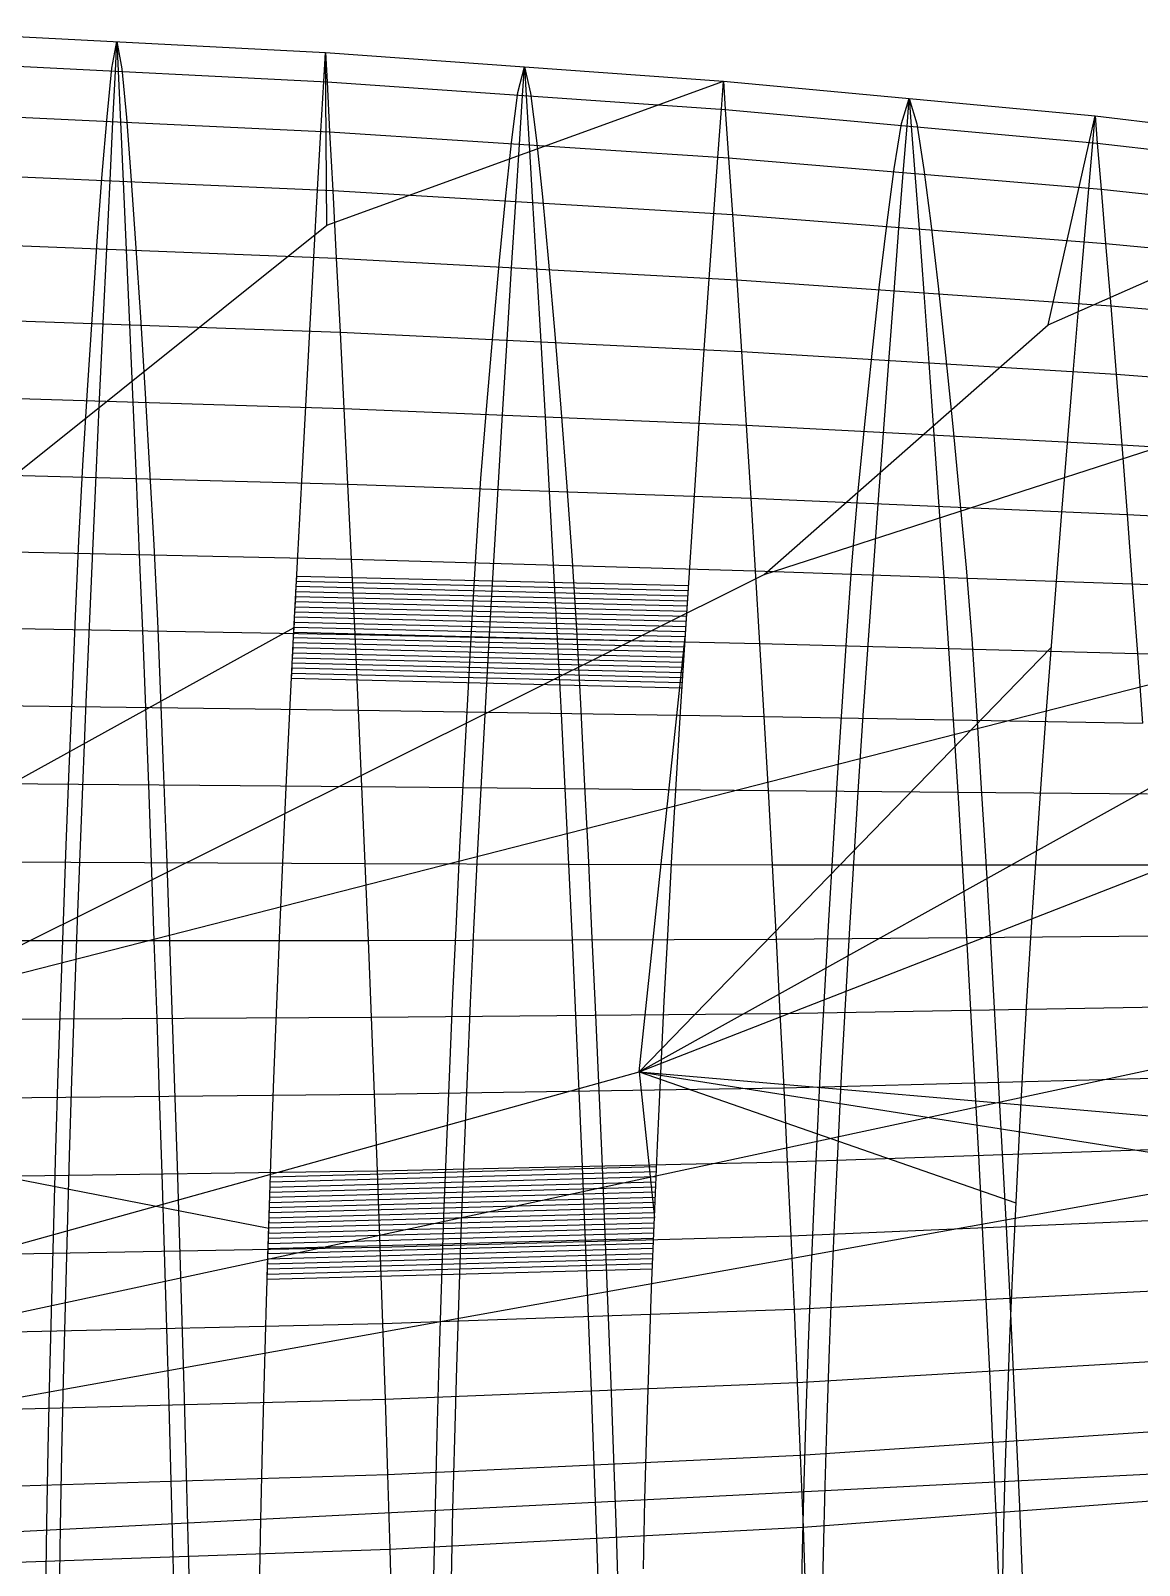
# Model space of a CAD drawing. Extents: x -449 to 449, y -4 to 308.
# Drawn here: x 146.2 to 275.8, y 126.2 to 305.5 of the extents above; entities that cross this region are included whole.
import ezdxf

# ---------------------------------------------------------------- set-up
doc = ezdxf.new("R2010")
doc.units = 0

msp = doc.modelspace()

# ---------------------------------------------------------------- linework, layer by layer
at = {"layer": 'default', "color": 5, "linetype": 'CONTINUOUS'}
for p, q in [((131.929, 305.525, 2.81), (180.661, 302.982, 15.759)), ((131.929, 305.525, 2.81), (180.661, 302.982, 15.759)), ((180.661, 302.982, 15.759), (180.845, 299.55, 15.139)), ((180.661, 302.982, 15.759), (227.161, 299.646, 32.403)), ((180.661, 302.982, 15.759), (227.161, 299.646, 32.403)), ((132.065, 302.009, 2.165), (180.845, 299.55, 15.139)), ((180.845, 299.55, 15.139), (181.155, 293.703, 14.097)), ((180.845, 299.55, 15.139), (227.388, 296.33, 31.817)), ((227.161, 299.646, 32.403), (227.388, 296.33, 31.817)), ((227.161, 299.646, 32.403), (270.588, 295.569, 52.28)), ((227.161, 299.646, 32.403), (270.588, 295.569, 52.28)), ((132.295, 296.016, 1.081), (181.155, 293.703, 14.097)), ((227.388, 296.33, 31.817), (227.772, 290.68, 30.829)), ((227.388, 296.33, 31.817), (270.854, 292.401, 51.735)), ((270.588, 295.569, 52.28), (270.854, 292.401, 51.735)), ((270.588, 295.569, 52.28), (309.849, 290.869, 74.741)), ((270.588, 295.569, 52.28), (309.849, 290.869, 74.741)), ((181.155, 293.703, 14.097), (181.516, 286.851, 12.883)), ((181.155, 293.703, 14.097), (227.772, 290.68, 30.829)), ((270.854, 292.401, 51.735), (271.301, 287.001, 50.816)), ((270.854, 292.401, 51.735), (310.147, 287.879, 74.243)), ((227.772, 290.68, 30.829), (228.218, 284.058, 29.68)), ((227.772, 290.68, 30.829), (271.301, 287.001, 50.816)), ((132.562, 288.993, -0.181), (181.516, 286.851, 12.883)), ((181.516, 286.851, 12.883), (181.925, 278.949, 11.506)), ((181.516, 286.851, 12.883), (228.218, 284.058, 29.68)), ((271.301, 287.001, 50.816), (271.822, 280.673, 49.747)), ((271.301, 287.001, 50.816), (310.65, 282.783, 73.405)), ((228.218, 284.058, 29.68), (228.724, 276.422, 28.375)), ((228.218, 284.058, 29.68), (271.822, 280.673, 49.747)), ((132.864, 280.895, -1.614), (181.925, 278.949, 11.506)), ((271.822, 280.673, 49.747), (272.414, 273.376, 48.533)), ((271.822, 280.673, 49.747), (311.235, 276.812, 72.43)), ((181.925, 278.949, 11.506), (182.368, 270.294, 10.018)), ((181.925, 278.949, 11.506), (228.724, 276.422, 28.375)), ((228.724, 276.422, 28.375), (229.271, 268.057, 26.965)), ((228.724, 276.422, 28.375), (272.414, 273.376, 48.533)), ((272.414, 273.376, 48.533), (273.053, 265.384, 47.221)), ((272.414, 273.376, 48.533), (311.9, 269.926, 71.322)), ((133.192, 272.025, -3.161), (182.368, 270.294, 10.018)), ((182.368, 270.294, 10.018), (182.815, 261.391, 8.512)), ((182.368, 270.294, 10.018), (229.271, 268.057, 26.965)), ((229.271, 268.057, 26.965), (229.824, 259.454, 25.539)), ((229.271, 268.057, 26.965), (273.053, 265.384, 47.221)), ((273.053, 265.384, 47.221), (273.7, 257.163, 45.894)), ((273.053, 265.384, 47.221), (312.618, 262.383, 70.126)), ((133.523, 262.901, -4.726), (182.815, 261.391, 8.512)), ((182.815, 261.391, 8.512), (183.25, 252.555, 7.049)), ((182.815, 261.391, 8.512), (229.824, 259.454, 25.539)), ((229.824, 259.454, 25.539), (230.362, 250.915, 24.152)), ((229.824, 259.454, 25.539), (273.7, 257.163, 45.894)), ((273.7, 257.163, 45.894), (274.329, 249.002, 44.603)), ((273.7, 257.163, 45.894), (313.345, 254.625, 68.914)), ((133.844, 253.845, -6.247), (183.25, 252.555, 7.049)), ((183.25, 252.555, 7.049), (183.673, 243.785, 5.628)), ((183.25, 252.555, 7.049), (230.362, 250.915, 24.152)), ((230.362, 250.915, 24.152), (230.885, 242.439, 22.805)), ((230.362, 250.915, 24.152), (274.329, 249.002, 44.603)), ((274.329, 249.002, 44.603), (274.94, 240.903, 43.349)), ((274.329, 249.002, 44.603), (314.052, 246.924, 67.736)), ((134.157, 244.856, -7.725), (183.673, 243.785, 5.628)), ((183.673, 243.785, 5.628), (184.087, 234.995, 4.235)), ((183.673, 243.785, 5.628), (230.885, 242.439, 22.805)), ((230.885, 242.439, 22.805), (231.397, 233.945, 21.485)), ((230.885, 242.439, 22.805), (274.94, 240.903, 43.349)), ((274.94, 240.903, 43.349), (275.539, 232.786, 42.119)), ((274.94, 240.903, 43.349), (314.739, 239.28, 66.591)), ((134.463, 235.848, -9.172), (184.087, 234.995, 4.235)), ((184.087, 234.995, 4.235), (184.492, 226.144, 2.872)), ((184.087, 234.995, 4.235), (231.397, 233.945, 21.485)), ((231.397, 233.945, 21.485), (231.898, 225.392, 20.193)), ((231.397, 233.945, 21.485), (275.539, 232.786, 42.119)), ((275.539, 232.786, 42.119), (276.126, 224.612, 40.915)), ((275.539, 232.786, 42.119), (315.413, 231.62, 65.468)), ((134.762, 226.778, -10.588), (184.492, 226.144, 2.872)), ((184.492, 226.144, 2.872), (184.887, 217.218, 1.544)), ((184.492, 226.144, 2.872), (231.898, 225.392, 20.193)), ((231.898, 225.392, 20.193), (232.387, 216.766, 18.932)), ((231.898, 225.392, 20.193), (276.126, 224.612, 40.915)), ((135.054, 217.63, -11.969), (184.887, 217.218, 1.544)), ((184.887, 217.218, 1.544), (185.272, 208.25, 0.247)), ((184.887, 217.218, 1.544), (232.387, 216.766, 18.932)), ((232.387, 216.766, 18.932), (232.864, 208.098, 17.702)), ((232.387, 216.766, 18.932), (276.698, 216.369, 39.741)), ((135.339, 208.439, -13.315), (185.272, 208.25, 0.247)), ((185.272, 208.25, 0.247), (185.645, 199.259, -1.004)), ((185.272, 208.25, 0.247), (232.864, 208.098, 17.702)), ((232.864, 208.098, 17.702), (233.325, 199.409, 16.514)), ((232.864, 208.098, 17.702), (277.256, 208.086, 38.595)), ((135.614, 199.225, -14.615), (185.645, 199.259, -1.004)), ((185.645, 199.259, -1.004), (233.325, 199.409, 16.514)), ((185.645, 199.259, -1.004), (186.006, 190.267, -2.218)), ((233.325, 199.409, 16.514), (277.796, 199.782, 37.487)), ((233.325, 199.409, 16.514), (233.772, 190.719, 15.362)), ((135.88, 190.01, -15.876), (186.006, 190.267, -2.218)), ((186.006, 190.267, -2.218), (233.772, 190.719, 15.362)), ((186.006, 190.267, -2.218), (186.355, 181.287, -3.392)), ((233.772, 190.719, 15.362), (278.32, 191.477, 36.411)), ((233.772, 190.719, 15.362), (234.205, 182.041, 14.247)), ((234.205, 182.041, 14.247), (278.827, 183.184, 35.371)), ((136.138, 180.808, -17.094), (186.355, 181.287, -3.392)), ((186.355, 181.287, -3.392), (234.205, 182.041, 14.247)), ((186.355, 181.287, -3.392), (186.694, 172.33, -4.532)), ((234.205, 182.041, 14.247), (234.625, 173.384, 13.164)), ((234.625, 173.384, 13.164), (279.32, 174.911, 34.36)), ((136.388, 171.628, -18.277), (186.694, 172.33, -4.532)), ((186.694, 172.33, -4.532), (234.625, 173.384, 13.164)), ((186.694, 172.33, -4.532), (187.02, 163.4, -5.63)), ((234.625, 173.384, 13.164), (235.03, 164.755, 12.122)), ((235.03, 164.755, 12.122), (279.794, 166.664, 33.386)), ((136.629, 162.477, -19.416), (187.02, 163.4, -5.63)), ((187.02, 163.4, -5.63), (235.03, 164.755, 12.122)), ((187.02, 163.4, -5.63), (187.333, 154.508, -6.684)), ((235.03, 164.755, 12.122), (235.419, 156.16, 11.119)), ((235.419, 156.16, 11.119), (280.251, 158.451, 32.449)), ((187.333, 154.508, -6.684), (235.419, 156.16, 11.119)), ((235.419, 156.16, 11.119), (235.79, 147.607, 10.163)), ((136.86, 153.364, -20.509), (187.333, 154.508, -6.684)), ((187.333, 154.508, -6.684), (187.632, 145.658, -7.69)), ((235.79, 147.607, 10.163), (280.687, 150.277, 31.555)), ((187.632, 145.658, -7.69), (235.79, 147.607, 10.163)), ((235.79, 147.607, 10.163), (236.141, 139.107, 9.257)), ((137.081, 144.294, -21.552), (187.632, 145.658, -7.69)), ((187.632, 145.658, -7.69), (187.915, 136.863, -8.641)), ((236.141, 139.107, 9.257), (281.099, 142.153, 30.708)), ((187.915, 136.863, -8.641), (236.141, 139.107, 9.257)), ((236.141, 139.107, 9.257), (236.47, 130.686, 8.409)), ((137.289, 135.281, -22.538), (187.915, 136.863, -8.641)), ((187.915, 136.863, -8.641), (188.18, 128.149, -9.532)), ((236.47, 130.686, 8.409), (281.487, 134.105, 29.913)), ((188.18, 128.149, -9.532), (236.47, 130.686, 8.409)), ((236.47, 130.686, 8.409), (236.774, 122.357, 7.625)), ((137.484, 126.352, -23.461), (188.18, 128.149, -9.532)), ((188.18, 128.149, -9.532), (188.424, 119.532, -10.355))]:
    msp.add_line(p, q, dxfattribs=at)
at = {"layer": 'default', "color": 4, "linetype": 'CONTINUOUS'}
for p, q in [((155.707, 301.144, 11.608), (156.295, 304.253, 9.284)), ((156.295, 304.253, 9.284), (156.863, 301.088, 7.046)), ((203.158, 298.292, 26.29), (203.911, 301.314, 24.081)), ((203.911, 301.314, 24.081), (204.642, 298.245, 21.94)), ((155.147, 295.477, 13.823), (155.707, 301.144, 11.608)), ((156.863, 301.088, 7.046), (157.398, 295.365, 4.936)), ((202.442, 292.787, 28.389), (203.158, 298.292, 26.29)), ((204.642, 298.245, 21.94), (205.331, 292.69, 19.923)), ((247.98, 294.7, 44.396), (248.874, 297.607, 42.342)), ((248.874, 297.607, 42.342), (249.751, 294.663, 40.331)), ((154.592, 288.747, 16.021), (155.147, 295.477, 13.823)), ((157.398, 295.365, 4.936), (157.931, 288.582, 2.847)), ((247.133, 289.404, 46.344), (247.98, 294.7, 44.396)), ((249.751, 294.663, 40.331), (250.577, 289.328, 38.436)), ((201.734, 286.248, 30.472), (202.442, 292.787, 28.389)), ((205.331, 292.69, 19.923), (206.016, 286.106, 17.926)), ((154.008, 280.947, 18.329), (154.592, 288.747, 16.021)), ((246.294, 283.114, 48.275), (247.133, 289.404, 46.344)), ((250.577, 289.328, 38.436), (251.396, 283.003, 36.562)), ((157.931, 288.582, 2.847), (158.487, 280.718, 0.657)), ((200.99, 278.669, 32.655), (201.734, 286.248, 30.472)), ((206.016, 286.106, 17.926), (206.731, 278.471, 15.833)), ((245.413, 275.825, 50.298), (246.294, 283.114, 48.275)), ((251.396, 283.003, 36.562), (252.254, 275.668, 34.596)), ((153.427, 272.371, 20.632), (154.008, 280.947, 18.329)), ((158.487, 280.718, 0.657), (159.057, 272.076, -1.585)), ((200.25, 270.337, 34.833), (200.99, 278.669, 32.655)), ((206.731, 278.471, 15.833), (207.464, 270.081, 13.691)), ((244.537, 267.812, 52.315), (245.413, 275.825, 50.298)), ((252.254, 275.668, 34.596), (253.126, 267.603, 32.599)), ((152.86, 263.524, 22.881), (153.427, 272.371, 20.632)), ((159.057, 272.076, -1.585), (159.593, 263.148, -3.689)), ((199.527, 261.741, 36.959), (200.25, 270.337, 34.833)), ((207.464, 270.081, 13.691), (208.153, 261.412, 11.68)), ((243.683, 259.545, 54.283), (244.537, 267.812, 52.315)), ((253.126, 267.603, 32.599), (253.958, 259.277, 30.695)), ((152.32, 254.73, 25.01), (152.86, 263.524, 22.881)), ((159.593, 263.148, -3.689), (160.108, 254.275, -5.716)), ((198.834, 253.201, 38.989), (199.527, 261.741, 36.959)), ((208.153, 261.412, 11.68), (208.815, 252.797, 9.743)), ((242.865, 251.331, 56.162), (243.683, 259.545, 54.283)), ((253.958, 259.277, 30.695), (254.752, 250.998, 28.875)), ((151.86, 245.947, 26.842), (152.32, 254.73, 25.01)), ((160.108, 254.275, -5.716), (160.602, 245.457, -7.66)), ((198.255, 244.665, 40.7), (198.834, 253.201, 38.989)), ((208.815, 252.797, 9.743), (209.451, 244.235, 7.885)), ((242.18, 243.122, 57.744), (242.865, 251.331, 56.162)), ((254.752, 250.998, 28.875), (255.515, 242.771, 27.128)), ((151.474, 237.111, 28.375), (151.86, 245.947, 26.842)), ((160.602, 245.457, -7.66), (161.031, 236.572, -9.338)), ((197.764, 236.079, 42.145), (198.255, 244.665, 40.7)), ((209.451, 244.235, 7.885), (210.001, 235.607, 6.282)), ((241.601, 234.867, 59.078), (242.18, 243.122, 57.744)), ((255.515, 242.771, 27.128), (256.174, 234.479, 25.622)), ((151.099, 228.227, 29.874), (151.474, 237.111, 28.375)), ((161.031, 236.572, -9.338), (161.388, 227.578, -10.739)), ((197.287, 227.448, 43.557), (197.764, 236.079, 42.145)), ((210.001, 235.607, 6.282), (210.461, 226.872, 4.944)), ((241.038, 226.567, 60.381), (241.601, 234.867, 59.078)), ((256.174, 234.479, 25.622), (256.725, 226.084, 24.363)), ((150.733, 219.31, 31.319), (151.099, 228.227, 29.874)), ((161.388, 227.578, -10.739), (161.733, 218.509, -12.106)), ((196.823, 218.785, 44.917), (197.287, 227.448, 43.557)), ((210.461, 226.872, 4.944), (210.904, 218.064, 3.637)), ((240.491, 218.237, 61.636), (241.038, 226.567, 60.381)), ((256.725, 226.084, 24.363), (257.259, 217.618, 23.134)), ((150.385, 210.393, 32.707), (150.733, 219.31, 31.319)), ((196.38, 210.122, 46.225), (196.823, 218.785, 44.917)), ((161.733, 218.509, -12.106), (162.074, 209.395, -13.439)), ((210.904, 218.064, 3.637), (211.342, 209.213, 2.363)), ((239.97, 209.906, 62.842), (240.491, 218.237, 61.636)), ((257.259, 217.618, 23.134), (257.784, 209.111, 21.936)), ((150.051, 201.493, 34.024), (150.385, 210.393, 32.707)), ((195.958, 201.476, 47.464), (196.38, 210.122, 46.225)), ((239.473, 201.592, 63.984), (239.97, 209.906, 62.842)), ((162.074, 209.395, -13.439), (162.397, 200.259, -14.727)), ((211.342, 209.213, 2.363), (211.76, 200.34, 1.131)), ((257.784, 209.111, 21.936), (258.286, 200.582, 20.776)), ((149.737, 192.619, 35.27), (150.051, 201.493, 34.024)), ((195.559, 192.854, 48.636), (195.958, 201.476, 47.464)), ((239.004, 193.303, 65.064), (239.473, 201.592, 63.984)), ((162.397, 200.259, -14.727), (162.713, 191.125, -15.974)), ((211.76, 200.34, 1.131), (212.167, 191.469, -0.062)), ((258.286, 200.582, 20.776), (258.776, 192.056, 19.653)), ((149.442, 183.763, 36.443), (149.737, 192.619, 35.27)), ((195.185, 184.25, 49.738), (195.559, 192.854, 48.636)), ((238.564, 185.029, 66.078), (239.004, 193.303, 65.064)), ((258.776, 192.056, 19.653), (259.247, 183.545, 18.565)), ((162.713, 191.125, -15.974), (163.016, 182.007, -17.181)), ((212.167, 191.469, -0.062), (212.559, 182.614, -1.217)), ((238.153, 176.76, 67.025), (238.564, 185.029, 66.078)), ((149.17, 174.908, 37.519), (149.442, 183.763, 36.443)), ((194.835, 175.65, 50.768), (195.185, 184.25, 49.738)), ((259.247, 183.545, 18.565), (259.71, 175.053, 17.51)), ((163.016, 182.007, -17.181), (163.317, 172.91, -18.352)), ((212.559, 182.614, -1.217), (212.944, 173.779, -2.336)), ((237.771, 168.498, 67.9), (238.153, 176.76, 67.025)), ((148.913, 166.063, 38.533), (149.17, 174.908, 37.519)), ((194.51, 167.057, 51.72), (194.835, 175.65, 50.768)), ((259.71, 175.053, 17.51), (260.153, 166.585, 16.493)), ((163.317, 172.91, -18.352), (163.602, 163.839, -19.479)), ((212.944, 173.779, -2.336), (213.312, 164.969, -3.416)), ((194.214, 158.497, 52.597), (194.51, 167.057, 51.72)), ((237.424, 160.267, 68.705), (237.771, 168.498, 67.9)), ((148.679, 157.252, 39.468), (148.913, 166.063, 38.533)), ((213.312, 164.969, -3.416), (213.669, 156.193, -4.453)), ((260.153, 166.585, 16.493), (260.582, 158.149, 15.515)), ((163.602, 163.839, -19.479), (163.879, 154.802, -20.562)), ((237.109, 152.091, 69.429), (237.424, 160.267, 68.705)), ((193.945, 149.993, 53.386), (194.214, 158.497, 52.597)), ((260.582, 158.149, 15.515), (260.99, 149.75, 14.582)), ((148.467, 148.499, 40.31), (148.679, 157.252, 39.468)), ((213.669, 156.193, -4.453), (214.008, 147.454, -5.442)), ((163.879, 154.802, -20.562), (164.143, 145.805, -21.595)), ((236.834, 143.99, 70.069), (237.109, 152.091, 69.429)), ((193.71, 141.568, 54.086), (193.945, 149.993, 53.386)), ((260.99, 149.75, 14.582), (261.377, 141.398, 13.697)), ((148.28, 139.827, 41.058), (148.467, 148.499, 40.31)), ((214.008, 147.454, -5.442), (214.33, 138.766, -6.379)), ((164.143, 145.805, -21.595), (164.392, 136.859, -22.573)), ((236.599, 135.951, 70.621), (236.834, 143.99, 70.069)), ((193.51, 133.207, 54.69), (193.71, 141.568, 54.086)), ((261.377, 141.398, 13.697), (261.742, 133.119, 12.868)), ((148.123, 131.22, 41.704), (148.28, 139.827, 41.058)), ((214.33, 138.766, -6.379), (214.633, 130.152, -7.258)), ((164.392, 136.859, -22.573), (164.627, 127.991, -23.489)), ((236.407, 127.938, 71.069), (236.599, 135.951, 70.621)), ((193.345, 124.872, 55.183), (193.51, 133.207, 54.69)), ((261.742, 133.119, 12.868), (262.075, 124.928, 12.1)), ((147.992, 122.64, 42.234), (148.123, 131.22, 41.704)), ((214.633, 130.152, -7.258), (214.908, 121.631, -8.07)), ((164.627, 127.991, -23.489), (164.84, 119.218, -24.335)), ((236.263, 119.926, 71.409), (236.407, 127.938, 71.069))]:
    msp.add_line(p, q, dxfattribs=at)
at = {"layer": 'default', "color": 7, "linetype": 'CONTINUOUS'}
for p, q in [((156.123, 300.802, 9.962), (156.295, 304.253, 9.284)), ((156.295, 304.253, 9.284), (156.455, 300.78, 8.652)), ((203.693, 297.96, 24.72), (203.911, 301.314, 24.081)), ((203.911, 301.314, 24.081), (204.117, 297.94, 23.478)), ((155.833, 294.918, 11.106), (156.123, 300.802, 9.962)), ((156.455, 300.78, 8.652), (156.725, 294.86, 7.589)), ((203.325, 292.244, 25.799), (203.693, 297.96, 24.72)), ((204.117, 297.94, 23.478), (204.463, 292.191, 22.463)), ((248.617, 294.383, 42.932), (248.874, 297.607, 42.342)), ((248.874, 297.607, 42.342), (249.121, 294.365, 41.776)), ((155.496, 288.016, 12.438), (155.833, 294.918, 11.106)), ((156.725, 294.86, 7.589), (157.039, 287.922, 6.351)), ((248.183, 288.885, 43.929), (248.617, 294.383, 42.932)), ((249.121, 294.365, 41.776), (249.536, 288.84, 40.823)), ((202.897, 285.539, 27.054), (203.325, 292.244, 25.799)), ((204.463, 292.191, 22.463), (204.867, 285.454, 21.281)), ((247.678, 282.438, 45.089), (248.183, 288.885, 43.929)), ((249.536, 288.84, 40.823), (250.02, 282.365, 39.713)), ((155.113, 280.065, 13.952), (155.496, 288.016, 12.438)), ((157.039, 287.922, 6.351), (157.395, 279.922, 4.946)), ((202.41, 277.814, 28.481), (202.897, 285.539, 27.054)), ((204.867, 285.454, 21.281), (205.325, 277.685, 19.94)), ((247.104, 275.009, 46.407), (247.678, 282.438, 45.089)), ((250.02, 282.365, 39.713), (250.569, 274.899, 38.454)), ((154.698, 271.369, 15.59), (155.113, 280.065, 13.952)), ((157.395, 279.922, 4.946), (157.78, 271.159, 3.428)), ((201.884, 269.365, 30.025), (202.41, 277.814, 28.481)), ((205.325, 277.685, 19.94), (205.819, 269.176, 18.491)), ((246.483, 266.884, 47.833), (247.104, 275.009, 46.407)), ((250.569, 274.899, 38.454), (251.162, 266.721, 37.093)), ((154.278, 262.423, 17.249), (154.698, 271.369, 15.59)), ((157.78, 271.159, 3.428), (158.169, 262.146, 1.893)), ((201.35, 260.673, 31.588), (201.884, 269.365, 30.025)), ((205.819, 269.176, 18.491), (206.32, 260.423, 17.026)), ((245.855, 258.526, 49.277), (246.483, 266.884, 47.833)), ((251.162, 266.721, 37.093), (251.762, 258.308, 35.716)), ((153.869, 253.55, 18.863), (154.278, 262.423, 17.249)), ((158.169, 262.146, 1.893), (158.547, 253.2, 0.401)), ((200.832, 252.053, 33.109), (201.35, 260.673, 31.588)), ((206.32, 260.423, 17.026), (206.806, 251.735, 15.601)), ((245.243, 250.237, 50.682), (245.855, 258.526, 49.277)), ((251.762, 258.308, 35.716), (252.345, 249.959, 34.378)), ((153.47, 244.744, 20.437), (153.869, 253.55, 18.863)), ((158.547, 253.2, 0.401), (158.915, 244.321, -1.049)), ((200.326, 243.498, 34.592), (200.832, 252.053, 33.109)), ((206.806, 251.735, 15.601), (207.279, 243.112, 14.216)), ((244.647, 242.01, 52.052), (245.243, 250.237, 50.682)), ((252.345, 249.959, 34.378), (252.912, 241.671, 33.077)), ((153.081, 235.94, 21.973), (153.47, 244.744, 20.437)), ((158.915, 244.321, -1.049), (159.275, 235.421, -2.469)), ((199.832, 234.944, 36.039), (200.326, 243.498, 34.592)), ((207.279, 243.112, 14.216), (207.742, 234.47, 12.86)), ((244.065, 233.785, 53.387), (244.647, 242.01, 52.052)), ((252.912, 241.671, 33.077), (253.468, 233.365, 31.802)), ((152.701, 227.096, 23.471), (153.081, 235.94, 21.973)), ((159.275, 235.421, -2.469), (159.627, 226.461, -3.858)), ((199.351, 226.352, 37.45), (199.832, 234.944, 36.039)), ((207.742, 234.47, 12.86), (208.195, 225.768, 11.532)), ((243.498, 225.522, 54.69), (244.065, 233.785, 53.387)), ((253.468, 233.365, 31.802), (254.012, 225.002, 30.554)), ((152.335, 218.223, 24.916), (152.701, 227.096, 23.471)), ((159.627, 226.461, -3.858), (159.971, 217.424, -5.213)), ((198.887, 217.731, 38.811), (199.351, 226.352, 37.45)), ((208.195, 225.768, 11.532), (208.637, 216.992, 10.238)), ((242.952, 217.233, 55.945), (243.498, 225.522, 54.69)), ((254.012, 225.002, 30.554), (254.543, 216.567, 29.337)), ((151.984, 209.354, 26.304), (152.335, 218.223, 24.916)), ((159.971, 217.424, -5.213), (160.306, 208.344, -6.534)), ((198.442, 209.115, 40.117), (198.887, 217.731, 38.811)), ((208.637, 216.992, 10.238), (209.068, 208.174, 8.975)), ((242.427, 208.948, 57.149), (242.952, 217.233, 55.945)), ((254.543, 216.567, 29.337), (255.06, 208.092, 28.149)), ((151.651, 200.506, 27.62), (151.984, 209.354, 26.304)), ((160.306, 208.344, -6.534), (160.629, 199.242, -7.81)), ((198.019, 200.519, 41.355), (198.442, 209.115, 40.117)), ((209.068, 208.174, 8.975), (209.485, 199.334, 7.755)), ((241.93, 200.683, 58.291), (242.427, 208.948, 57.149)), ((255.06, 208.092, 28.149), (255.561, 199.596, 27.001)), ((151.335, 191.686, 28.864), (151.651, 200.506, 27.62)), ((160.629, 199.242, -7.81), (160.943, 190.138, -9.047)), ((197.62, 191.95, 42.526), (198.019, 200.519, 41.355)), ((209.485, 199.334, 7.755), (209.889, 190.493, 6.572)), ((241.461, 192.443, 59.37), (241.93, 200.683, 58.291)), ((255.561, 199.596, 27.001), (256.046, 191.098, 25.887)), ((197.245, 183.402, 43.626), (197.62, 191.95, 42.526)), ((241.02, 184.224, 60.382), (241.461, 192.443, 59.37)), ((151.039, 182.887, 30.035), (151.335, 191.686, 28.864)), ((160.943, 190.138, -9.047), (161.246, 181.047, -10.243)), ((209.889, 190.493, 6.572), (210.28, 181.664, 5.427)), ((256.046, 191.098, 25.887), (256.516, 182.613, 24.809)), ((150.762, 174.094, 31.128), (151.039, 182.887, 30.035)), ((196.895, 174.86, 44.653), (197.245, 183.402, 43.626)), ((240.609, 176.01, 61.327), (241.02, 184.224, 60.382)), ((210.28, 181.664, 5.427), (210.659, 172.857, 4.316)), ((256.516, 182.613, 24.809), (256.972, 174.148, 23.762)), ((161.246, 181.047, -10.243), (161.541, 171.979, -11.405)), ((240.228, 167.805, 62.201), (240.609, 176.01, 61.327)), ((150.506, 165.31, 32.141), (150.762, 174.094, 31.128)), ((196.57, 166.327, 45.604), (196.895, 174.86, 44.653)), ((256.972, 174.148, 23.762), (257.412, 165.709, 22.754)), ((210.659, 172.857, 4.316), (211.025, 164.077, 3.246)), ((161.541, 171.979, -11.405), (161.824, 162.939, -12.523)), ((239.879, 159.634, 63.004), (240.228, 167.805, 62.201)), ((150.27, 156.561, 33.073), (150.506, 165.31, 32.141)), ((196.272, 157.828, 46.478), (196.57, 166.327, 45.604)), ((257.412, 165.709, 22.754), (257.835, 157.305, 21.784)), ((211.025, 164.077, 3.246), (211.376, 155.334, 2.217)), ((161.824, 162.939, -12.523), (162.097, 153.936, -13.597)), ((239.565, 151.521, 63.725), (239.879, 159.634, 63.004)), ((196.004, 149.391, 47.265), (196.272, 157.828, 46.478)), ((150.057, 147.876, 33.913), (150.27, 156.561, 33.073)), ((257.835, 157.305, 21.784), (258.238, 148.942, 20.859)), ((211.376, 155.334, 2.217), (211.711, 146.633, 1.236)), ((162.097, 153.936, -13.597), (162.356, 144.976, -14.621)), ((239.288, 143.489, 64.362), (239.565, 151.521, 63.725)), ((195.767, 141.036, 47.962), (196.004, 149.391, 47.265)), ((258.238, 148.942, 20.859), (258.62, 140.63, 19.983)), ((149.869, 139.276, 34.657), (150.057, 147.876, 33.913)), ((211.711, 146.633, 1.236), (212.028, 137.985, 0.308)), ((162.356, 144.976, -14.621), (162.602, 136.072, -15.589)), ((239.05, 135.528, 64.91), (239.288, 143.489, 64.362)), ((195.562, 132.757, 48.562), (195.767, 141.036, 47.962)), ((258.62, 140.63, 19.983), (258.978, 132.395, 19.161)), ((149.706, 130.753, 35.299), (149.869, 139.276, 34.657)), ((212.028, 137.985, 0.308), (212.325, 129.417, -0.562)), ((162.602, 136.072, -15.589), (162.832, 127.251, -16.497)), ((238.856, 127.603, 65.355), (239.05, 135.528, 64.91)), ((195.395, 124.514, 49.051), (195.562, 132.757, 48.562)), ((258.978, 132.395, 19.161), (259.309, 124.251, 18.402)), ((149.573, 122.267, 35.826), (149.706, 130.753, 35.299)), ((212.325, 129.417, -0.562), (212.599, 120.945, -1.365)), ((238.71, 119.688, 65.691), (238.856, 127.603, 65.355)), ((162.832, 127.251, -16.497), (163.044, 118.527, -17.333))]:
    msp.add_line(p, q, dxfattribs=at)
at = {"layer": 'default', "color": 3, "linetype": 'CONTINUOUS'}
for p, q in [((180.465, 299.572, 16.419), (180.661, 302.982, 15.759)), ((180.133, 293.759, 17.535), (180.465, 299.572, 16.419)), ((226.922, 296.349, 33.02), (227.161, 299.646, 32.403)), ((226.517, 290.728, 34.062), (226.922, 296.349, 33.02)), ((270.313, 292.416, 52.844), (270.588, 295.569, 52.28)), ((179.747, 286.941, 18.834), (180.133, 293.759, 17.535)), ((269.849, 287.042, 53.796), (270.313, 292.416, 52.844)), ((226.047, 284.136, 35.274), (226.517, 290.728, 34.062)), ((179.308, 279.086, 20.31), (179.747, 286.941, 18.834)), ((269.309, 280.739, 54.904), (269.849, 287.042, 53.796)), ((225.512, 276.542, 36.652), (226.047, 284.136, 35.274)), ((268.696, 273.476, 56.162), (269.309, 280.739, 54.904)), ((178.833, 270.494, 21.907), (179.308, 279.086, 20.31)), ((224.934, 268.235, 38.143), (225.512, 276.542, 36.652)), ((268.033, 265.533, 57.524), (268.696, 273.476, 56.162)), ((178.352, 261.657, 23.524), (178.833, 270.494, 21.907)), ((224.348, 259.69, 39.652), (224.934, 268.235, 38.143)), ((267.361, 257.363, 58.902), (268.033, 265.533, 57.524)), ((177.885, 252.891, 25.098), (178.352, 261.657, 23.524)), ((223.779, 251.215, 41.121), (224.348, 259.69, 39.652)), ((266.707, 249.259, 60.244), (267.361, 257.363, 58.902)), ((177.428, 244.192, 26.632), (177.885, 252.891, 25.098)), ((223.223, 242.804, 42.553), (223.779, 251.215, 41.121)), ((266.07, 241.216, 61.551), (266.707, 249.259, 60.244)), ((176.983, 235.494, 28.129), (177.428, 244.192, 26.632)), ((222.681, 234.394, 43.949), (223.223, 242.804, 42.553)), ((265.449, 233.175, 62.825), (266.07, 241.216, 61.551)), ((176.549, 226.757, 29.589), (176.983, 235.494, 28.129)), ((222.153, 225.947, 45.311), (222.681, 234.394, 43.949)), ((264.844, 225.098, 64.068), (265.449, 233.175, 62.825)), ((176.131, 217.991, 30.998), (176.549, 226.757, 29.589)), ((221.643, 217.472, 46.624), (222.153, 225.947, 45.311)), ((264.26, 216.995, 65.266), (264.844, 225.098, 64.068)), ((175.729, 209.229, 32.349), (176.131, 217.991, 30.998)), ((221.155, 209.001, 47.884), (221.643, 217.472, 46.624)), ((263.7, 208.895, 66.415), (264.26, 216.995, 65.266)), ((175.348, 200.489, 33.632), (175.729, 209.229, 32.349)), ((220.691, 200.55, 49.079), (221.155, 209.001, 47.884)), ((263.17, 200.815, 67.503), (263.7, 208.895, 66.415)), ((262.669, 192.76, 68.531), (263.17, 200.815, 67.503)), ((174.987, 191.775, 34.844), (175.348, 200.489, 33.632)), ((220.253, 192.126, 50.208), (220.691, 200.55, 49.079)), ((219.842, 183.722, 51.268), (220.253, 192.126, 50.208)), ((262.199, 184.725, 69.496), (262.669, 192.76, 68.531)), ((174.648, 183.083, 35.983), (174.987, 191.775, 34.844)), ((261.76, 176.696, 70.396), (262.199, 184.725, 69.496)), ((174.332, 174.396, 37.048), (174.648, 183.083, 35.983)), ((219.457, 175.324, 52.258), (219.842, 183.722, 51.268)), ((261.355, 168.675, 71.228), (261.76, 176.696, 70.396)), ((174.039, 165.719, 38.034), (174.332, 174.396, 37.048)), ((219.102, 166.935, 53.174), (219.457, 175.324, 52.258)), ((260.983, 160.688, 71.992), (261.355, 168.675, 71.228)), ((218.776, 158.58, 54.016), (219.102, 166.935, 53.174)), ((173.769, 157.077, 38.94), (174.039, 165.719, 38.034)), ((260.649, 152.757, 72.677), (260.983, 160.688, 71.992)), ((218.482, 150.285, 54.773), (218.776, 158.58, 54.016)), ((173.526, 148.496, 39.757), (173.769, 157.077, 38.94)), ((260.354, 144.905, 73.282), (260.649, 152.757, 72.677)), ((218.222, 142.072, 55.443), (218.482, 150.285, 54.773)), ((173.311, 140.001, 40.481), (173.526, 148.496, 39.757)), ((260.101, 137.124, 73.801), (260.354, 144.905, 73.282)), ((217.999, 133.932, 56.019), (218.222, 142.072, 55.443)), ((173.126, 131.581, 41.104), (173.311, 140.001, 40.481)), ((259.896, 129.377, 74.221), (260.101, 137.124, 73.801)), ((217.817, 125.829, 56.488), (217.999, 133.932, 56.019)), ((172.974, 123.199, 41.614), (173.126, 131.581, 41.104)), ((259.742, 121.641, 74.538), (259.896, 129.377, 74.221))]:
    msp.add_line(p, q, dxfattribs=at)
at = {"layer": 'default', "color": 30, "linetype": 'CONTINUOUS'}
for p, q in [((180.807, 282.816, 94.848), (180.661, 302.982, 15.759)), ((180.807, 282.816, 94.848), (227.161, 299.646, 32.403)), ((265.125, 271.169, 147.883), (270.588, 295.569, 52.28)), ((265.125, 271.169, 147.883), (309.849, 290.869, 74.741)), ((144.663, 253.878, 205.556), (180.807, 282.816, 94.848)), ((231.943, 242.011, 259.456), (265.125, 271.169, 147.883)), ((231.943, 242.011, 259.456), (308.254, 266.679, 170.193)), ((269.49, 227.249, 320.574), (356.611, 249.54, 241.121)), ((131.547, 191.954, 446.376), (231.943, 242.011, 259.456)), ((131.547, 191.954, 446.376), (269.49, 227.249, 320.574))]:
    msp.add_line(p, q, dxfattribs=at)
at = {"layer": 'default', "color": 2, "linetype": 'CONTINUOUS'}
for p, q in [((177.213, 239.987, 27.356), (177.244, 240.583, 27.253)), ((177.244, 240.583, 27.253), (177.274, 241.18, 27.15)), ((223.009, 239.474, 43.106), (177.244, 240.583, 27.253)), ((177.274, 241.18, 27.15), (177.305, 241.777, 27.048)), ((223.047, 240.071, 43.006), (177.274, 241.18, 27.15)), ((223.085, 240.668, 42.907), (177.305, 241.777, 27.048)), ((177.122, 238.196, 27.664), (177.152, 238.793, 27.561)), ((177.152, 238.793, 27.561), (177.183, 239.39, 27.458)), ((222.893, 237.684, 43.403), (177.152, 238.793, 27.561)), ((177.183, 239.39, 27.458), (177.213, 239.987, 27.356)), ((222.932, 238.281, 43.304), (177.183, 239.39, 27.458)), ((222.97, 238.878, 43.205), (177.213, 239.987, 27.356)), ((222.97, 238.878, 43.205), (223.009, 238.878, 43.106)), ((223.009, 239.474, 43.106), (223.047, 239.474, 43.006)), ((223.047, 240.071, 43.006), (223.085, 240.071, 42.907)), ((177.03, 236.406, 27.972), (177.061, 237.003, 27.869)), ((177.061, 237.003, 27.869), (177.091, 237.6, 27.767)), ((222.778, 235.893, 43.7), (177.061, 237.003, 27.869)), ((177.091, 237.6, 27.767), (177.122, 238.196, 27.664)), ((222.816, 236.49, 43.601), (177.091, 237.6, 27.767)), ((222.855, 237.087, 43.502), (177.122, 238.196, 27.664)), ((222.855, 237.087, 43.502), (222.893, 237.087, 43.403)), ((222.893, 237.684, 43.403), (222.932, 237.684, 43.304)), ((222.932, 238.281, 43.304), (222.97, 238.281, 43.205)), ((176.94, 234.616, 28.276), (176.969, 235.213, 28.176)), ((176.969, 235.213, 28.176), (177, 235.809, 28.075)), ((222.663, 234.102, 43.996), (176.969, 235.213, 28.176)), ((177, 235.809, 28.075), (177.03, 236.406, 27.972)), ((222.701, 234.699, 43.898), (177, 235.809, 28.075)), ((222.739, 235.296, 43.799), (177.03, 236.406, 27.972)), ((222.739, 235.296, 43.799), (222.778, 235.296, 43.7)), ((222.778, 235.893, 43.7), (222.816, 235.893, 43.601)), ((222.816, 236.49, 43.601), (222.855, 236.49, 43.502)), ((176.851, 232.825, 28.575), (176.88, 233.422, 28.475)), ((176.88, 233.422, 28.475), (176.91, 234.019, 28.375)), ((222.551, 232.311, 44.285), (176.88, 233.422, 28.475)), ((176.91, 234.019, 28.375), (176.94, 234.616, 28.276)), ((222.588, 232.908, 44.189), (176.91, 234.019, 28.375)), ((222.626, 233.505, 44.092), (176.94, 234.616, 28.276)), ((222.626, 233.505, 44.092), (222.663, 233.505, 43.996)), ((222.663, 234.102, 43.996), (222.701, 234.102, 43.898)), ((222.701, 234.699, 43.898), (222.739, 234.699, 43.799)), ((176.762, 231.035, 28.874), (176.791, 231.632, 28.775)), ((176.791, 231.632, 28.775), (176.821, 232.228, 28.675)), ((222.439, 230.52, 44.574), (176.791, 231.632, 28.775)), ((176.821, 232.228, 28.675), (176.851, 232.825, 28.575)), ((222.476, 231.117, 44.478), (176.821, 232.228, 28.675)), ((222.514, 231.714, 44.381), (176.851, 232.825, 28.575)), ((222.514, 231.714, 44.381), (222.551, 231.714, 44.285)), ((222.551, 232.311, 44.285), (222.588, 232.311, 44.189)), ((222.588, 232.908, 44.189), (222.626, 232.908, 44.092)), ((176.702, 229.841, 29.074), (176.732, 230.438, 28.974)), ((222.327, 228.729, 44.863), (176.702, 229.841, 29.074)), ((176.732, 230.438, 28.974), (176.762, 231.035, 28.874)), ((222.364, 229.326, 44.766), (176.732, 230.438, 28.974)), ((222.402, 229.923, 44.67), (176.762, 231.035, 28.874)), ((222.402, 229.923, 44.67), (222.439, 229.923, 44.574)), ((222.439, 230.52, 44.574), (222.476, 230.52, 44.478)), ((222.476, 231.117, 44.478), (222.514, 231.117, 44.381)), ((222.327, 228.729, 44.863), (222.364, 228.729, 44.766)), ((222.364, 229.326, 44.766), (222.402, 229.326, 44.67)), ((219.326, 172.218, 52.598), (174.217, 170.998, 37.434)), ((219.351, 172.816, 52.532), (174.237, 171.596, 37.366)), ((219.326, 172.218, 52.598), (219.351, 172.218, 52.532)), ((219.25, 170.424, 52.793), (174.156, 169.204, 37.638)), ((219.275, 171.022, 52.728), (174.177, 169.802, 37.57)), ((174.177, 169.802, 37.57), (174.197, 170.4, 37.502)), ((219.301, 171.62, 52.663), (174.197, 170.4, 37.502)), ((174.197, 170.4, 37.502), (174.217, 170.998, 37.434)), ((174.217, 170.998, 37.434), (174.237, 171.596, 37.366)), ((219.25, 170.424, 52.793), (219.275, 170.424, 52.728)), ((219.275, 171.022, 52.728), (219.301, 171.022, 52.663)), ((219.301, 171.62, 52.663), (219.326, 171.62, 52.598)), ((219.174, 168.63, 52.989), (174.096, 167.41, 37.842)), ((219.199, 169.228, 52.924), (174.116, 168.008, 37.774)), ((174.116, 168.008, 37.774), (174.136, 168.606, 37.706)), ((219.225, 169.826, 52.859), (174.136, 168.606, 37.706)), ((174.136, 168.606, 37.706), (174.156, 169.204, 37.638)), ((174.156, 169.204, 37.638), (174.177, 169.802, 37.57)), ((219.174, 168.63, 52.989), (219.199, 168.63, 52.924)), ((219.199, 169.228, 52.924), (219.225, 169.228, 52.859)), ((219.225, 169.826, 52.859), (219.25, 169.826, 52.793)), ((219.098, 166.836, 53.184), (174.036, 165.616, 38.045)), ((219.123, 167.434, 53.12), (174.055, 166.214, 37.977)), ((174.055, 166.214, 37.977), (174.076, 166.812, 37.91)), ((219.149, 168.032, 53.055), (174.076, 166.812, 37.91)), ((174.076, 166.812, 37.91), (174.096, 167.41, 37.842)), ((174.096, 167.41, 37.842), (174.116, 168.008, 37.774)), ((219.098, 166.836, 53.184), (219.123, 166.836, 53.12)), ((219.123, 167.434, 53.12), (219.149, 167.434, 53.055)), ((219.149, 168.032, 53.055), (219.174, 168.032, 52.989)), ((219.028, 165.041, 53.365), (173.98, 163.822, 38.233)), ((219.051, 165.639, 53.305), (173.998, 164.42, 38.17)), ((173.998, 164.42, 38.17), (174.017, 165.018, 38.107)), ((219.075, 166.237, 53.245), (174.017, 165.018, 38.107)), ((174.017, 165.018, 38.107), (174.036, 165.616, 38.045)), ((174.036, 165.616, 38.045), (174.055, 166.214, 37.977)), ((219.028, 165.041, 53.365), (219.051, 165.041, 53.305)), ((219.051, 165.639, 53.305), (219.075, 165.639, 53.245)), ((219.075, 166.237, 53.245), (219.098, 166.237, 53.184)), ((218.958, 163.246, 53.546), (173.924, 162.027, 38.421)), ((218.981, 163.844, 53.486), (173.942, 162.625, 38.358)), ((173.942, 162.625, 38.358), (173.961, 163.224, 38.296)), ((219.005, 164.443, 53.426), (173.961, 163.224, 38.296)), ((173.961, 163.224, 38.296), (173.98, 163.822, 38.233)), ((173.98, 163.822, 38.233), (173.998, 164.42, 38.17)), ((218.958, 163.246, 53.546), (218.981, 163.246, 53.486)), ((218.981, 163.844, 53.486), (219.005, 163.844, 53.426)), ((219.005, 164.443, 53.426), (219.028, 164.443, 53.365)), ((218.888, 161.451, 53.727), (173.868, 160.233, 38.609)), ((218.911, 162.05, 53.667), (173.886, 160.831, 38.547)), ((173.886, 160.831, 38.547), (173.905, 161.429, 38.484)), ((218.935, 162.648, 53.606), (173.905, 161.429, 38.484)), ((173.905, 161.429, 38.484), (173.924, 162.027, 38.421)), ((173.924, 162.027, 38.421), (173.942, 162.625, 38.358)), ((218.888, 161.451, 53.727), (218.911, 161.451, 53.667)), ((218.911, 162.05, 53.667), (218.935, 162.05, 53.606)), ((218.935, 162.648, 53.606), (218.958, 162.648, 53.546)), ((218.864, 160.853, 53.787), (173.849, 159.635, 38.672)), ((173.849, 159.635, 38.672), (173.868, 160.233, 38.609)), ((173.868, 160.233, 38.609), (173.886, 160.831, 38.547)), ((218.864, 160.853, 53.787), (218.888, 160.853, 53.727))]:
    msp.add_line(p, q, dxfattribs=at)
at = {"layer": 'default', "color": 8, "linetype": 'CONTINUOUS'}
for p, q in [((82.483, 183.594, 177.398), (177, 235.809, 28.075)), ((217.325, 183.894, 224.57), (222.701, 234.699, 43.898)), ((217.325, 183.894, 224.57), (265.472, 233.467, 62.779)), ((217.325, 183.894, 224.57), (304.248, 232.211, 84.074)), ((217.325, 183.894, 224.57), (338.144, 231, 107.016)), ((18.907, 128.76, 683.481), (297.489, 188.523, 293.469)), ((18.907, 128.76, 683.481), (217.325, 183.894, 224.57)), ((82.483, 183.594, 177.398), (174.036, 165.616, 38.045)), ((217.325, 183.894, 224.57), (219.098, 166.836, 53.184)), ((217.325, 183.894, 224.57), (261.35, 168.581, 71.237)), ((217.325, 183.894, 224.57), (299.753, 170.929, 91.564)), ((217.325, 183.894, 224.57), (333.45, 173.922, 113.404)), ((23.129, 124.029, 685.023), (327.154, 178.632, 361.919)), ((23.129, 124.029, 685.023), (296.885, 137.91, 302))]:
    msp.add_line(p, q, dxfattribs=at)

doc.saveas('drawing.dxf')
